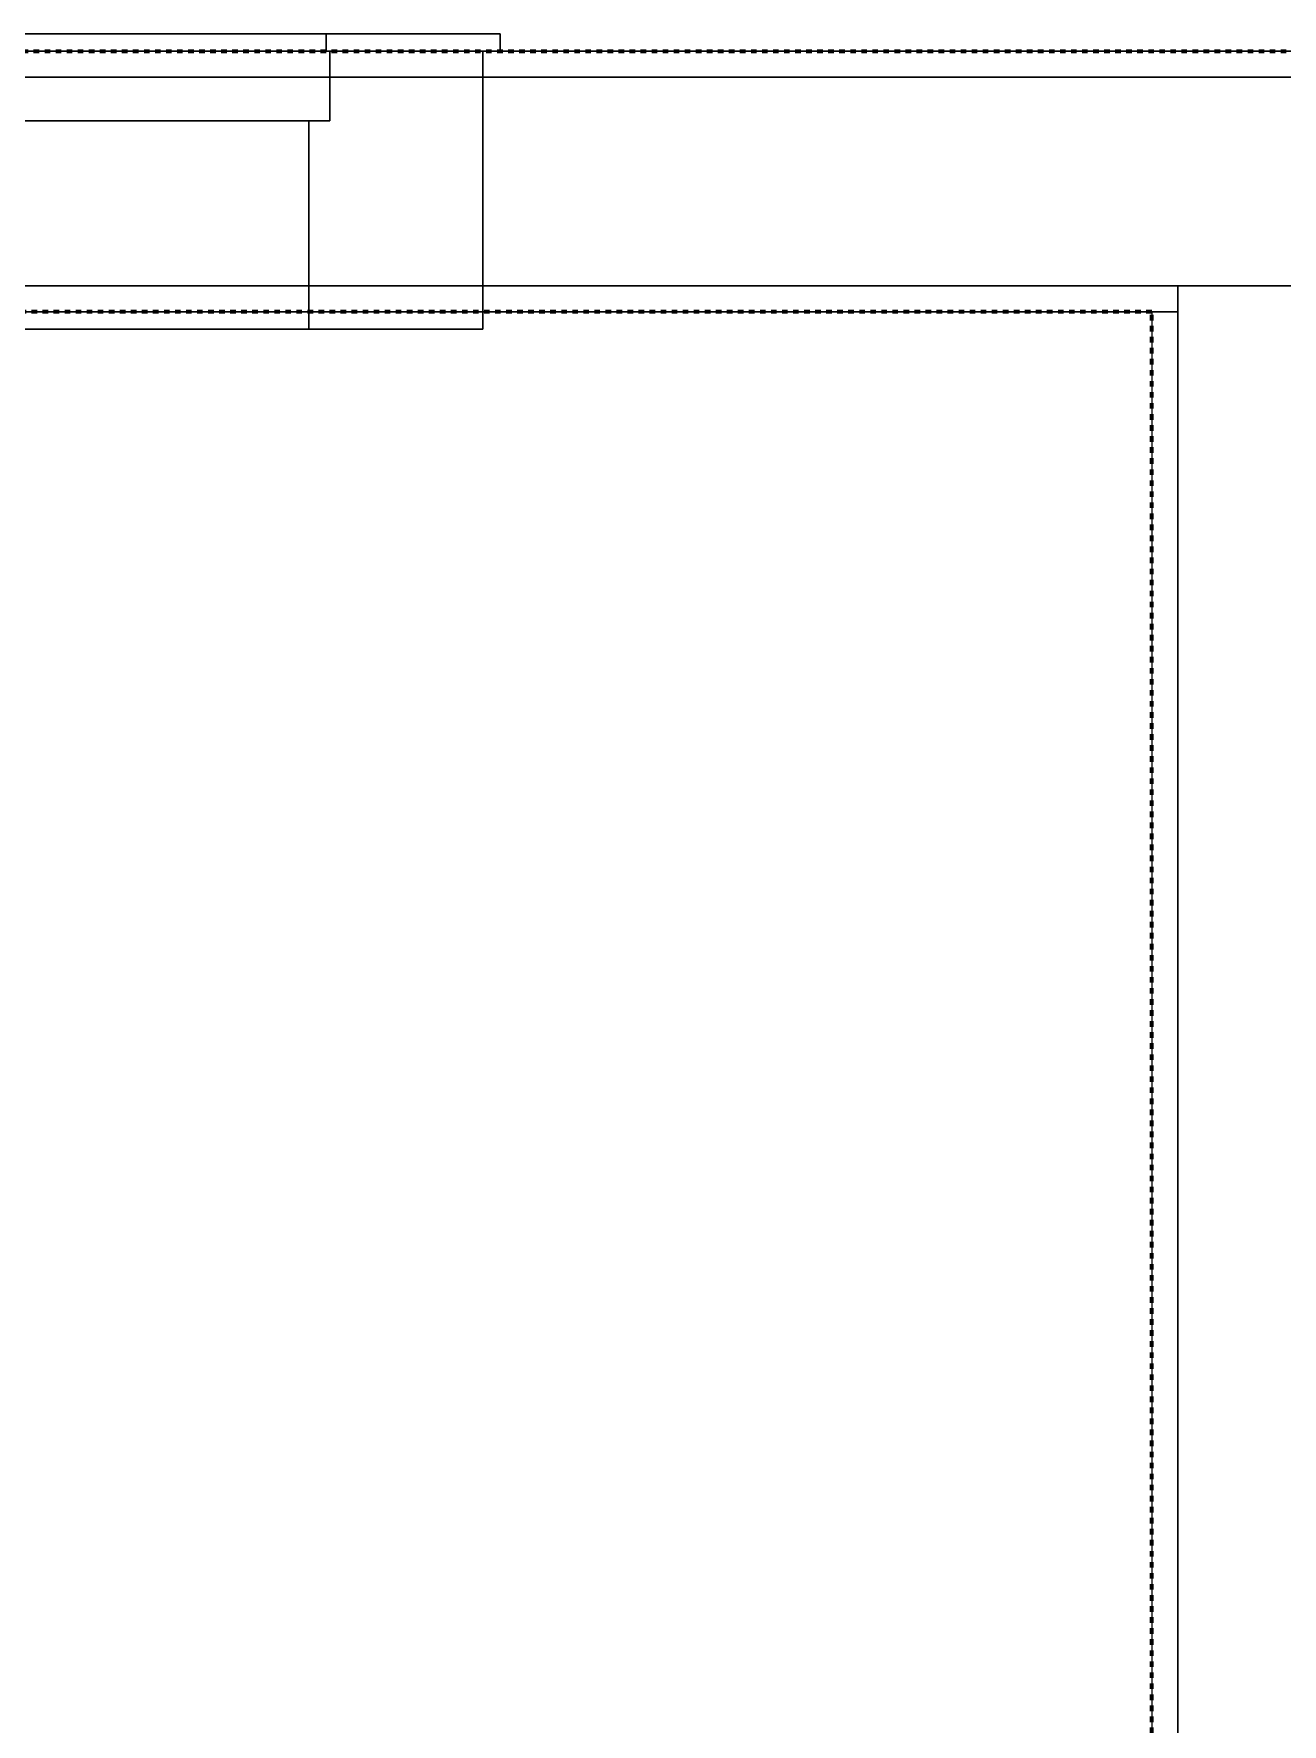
# Model space of a CAD drawing. Header units: millimetres. Extents: x -5300 to 98858, y -5196 to 93886.
# Drawn here: x 37842 to 38560, y 42203 to 43175 of the extents above; entities that cross this region are included whole.
import ezdxf

# ---------------------------------------------------------------- set-up
doc = ezdxf.new("R2010")
doc.units = ezdxf.units.MM
doc.linetypes.add('Штрих', pattern=[6.35, 3.175, -3.175])
doc.linetypes.add('Штрих_2_', pattern=[6.35, 3.175, -3.175])
for name, color, linetype, lineweight, true_color in [('_Разделитель помещений_', 4, 'Штрих', 70, 0x00ffff), ('Двери', 7, 'Continuous', 18, 0x7f7f7f), ('Стены', 7, 'Continuous', 18, 0x7f7f7f), ('Стены разрез', 7, 'Continuous', 50, 0x7f7f7f)]:
    doc.layers.add(name, color=color, linetype=linetype, lineweight=lineweight, true_color=true_color)

# ---------------------------------------------------------------- blocks, each defined once
blk = doc.blocks.new('СТВ_Перегородка_Кирпич 150221 - СТВ_Перегородка_Кирпич 150221-246683-Подвал')
at = {"layer": 'Стены', "color": 254, "true_color": 0xd4d4d4}
for p, q in [((38500, 43030), (38500, 43030)), ((38485, 43015), (38485, 43015)), ((38500, 43015), (38500, 43015))]:
    blk.add_line(p, q, dxfattribs=at)
at = {"layer": 'Стены разрез', "color": 254, "lineweight": 25, "true_color": 0xd4d4d4}
for p, q in [((38620, 43030), (38500, 43030)), ((38500, 43030), (38500, 41190)), ((38500, 43015), (38485, 43015)), ((38485, 43015), (38485, 41175)), ((38500, 41175), (38500, 43015))]:
    blk.add_line(p, q, dxfattribs=at)
blk = doc.blocks.new('СТВ_Перегородка_Кирпич 242319 - СТВ_Перегородка_Кирпич 2-249685-Подвал')
at = {"layer": 'Стены', "color": 254, "true_color": 0xd4d4d4}
blk.add_line((33750, 43150), (58000, 43150), dxfattribs=at)
blk = doc.blocks.new('СТВ_Перегородка_Кирпич 242319 - СТВ_Перегородка_Кирпич-249678-Подвал')
at = {"layer": 'Стены', "color": 254, "true_color": 0xd4d4d4}
for p, q in [((33750, 43165), (57830, 43165)), ((57830, 43165), (33750, 43165)), ((44735, 43165), (35765, 43165)), ((36400, 43165), (38100, 43165)), ((38100, 43165), (36400, 43165)), ((36400, 43165), (38100, 43165)), ((38100, 43165), (36400, 43165)), ((38100, 43165), (38100, 43150)), ((38100, 43165), (38100, 43165)), ((38100, 43165), (38100, 43150)), ((38100, 43150), (38100, 43165)), ((38100, 43150), (38100, 43165)), ((38100, 43165), (38100, 43165)), ((57830, 43150), (33750, 43150)), ((57830, 43150), (33750, 43150)), ((35750, 43150), (44750, 43150)), ((35750, 43150), (44750, 43150)), ((35750, 43150), (38750, 43150)), ((44735, 43150), (35765, 43150)), ((36400, 43150), (38100, 43150)), ((38100, 43150), (36400, 43150)), ((38100, 43150), (36400, 43150)), ((36400, 43150), (38100, 43150)), ((36400, 43150), (38100, 43150)), ((38100, 43150), (36400, 43150)), ((38100, 43150), (36400, 43150)), ((36400, 43150), (38100, 43150)), ((38100, 43150), (38100, 43150)), ((38100, 43150), (38100, 43150)), ((38100, 43150), (38100, 43030)), ((38100, 43150), (38100, 43030)), ((38100, 43030), (38100, 43150)), ((38100, 43150), (38100, 43150)), ((38100, 43030), (38100, 43150)), ((38100, 43150), (38100, 43150)), ((35750, 43030), (38750, 43030)), ((35750, 43030), (44750, 43030)), ((44750, 43030), (35750, 43030)), ((35750, 43030), (38500, 43030)), ((38500, 43030), (35750, 43030)), ((38500, 43030), (35765, 43030)), ((36400, 43030), (38100, 43030)), ((38100, 43030), (36400, 43030)), ((38100, 43030), (36400, 43030)), ((36400, 43030), (38100, 43030)), ((36400, 43030), (38100, 43030)), ((38100, 43030), (36400, 43030)), ((36400, 43030), (38100, 43030)), ((38100, 43030), (36400, 43030)), ((38100, 43030), (38100, 43030)), ((38100, 43030), (38100, 43030)), ((38100, 43030), (38100, 43015)), ((38100, 43030), (38100, 43030)), ((38100, 43030), (38100, 43015)), ((38100, 43015), (38100, 43030)), ((38100, 43015), (38100, 43030)), ((38100, 43030), (38100, 43030)), ((38500, 43030), (38500, 43015)), ((38500, 43030), (38500, 43030)), ((38500, 43015), (38500, 43030)), ((38500, 43015), (38500, 43030)), ((38500, 43030), (38500, 43030)), ((35750, 43015), (38500, 43015)), ((38500, 43015), (35750, 43015)), ((35765, 43015), (38500, 43015)), ((36400, 43015), (38100, 43015)), ((38100, 43015), (36400, 43015)), ((38100, 43015), (36400, 43015)), ((36400, 43015), (38100, 43015)), ((38100, 43015), (38100, 43015)), ((38100, 43015), (38100, 43015)), ((38500, 43015), (38500, 43015)), ((38500, 43015), (38500, 43015))]:
    blk.add_line(p, q, dxfattribs=at)
blk = doc.blocks.new('СТВ_Перегородка_Кирпич 242319 - СТВ_Перегородка_Кирпич 242319-249682-Подвал')
for name in ['СТВ_Перегородка_Кирпич 242319 - СТВ_Перегородка_Кирпич-249678-Подвал', 'СТВ_Перегородка_Кирпич 242319 - СТВ_Перегородка_Кирпич 2-249685-Подвал']:
    blk.add_blockref(name, (0, 0))
blk = doc.blocks.new('Дп-11 - Дп-11-249694-Подвал')
at = {"layer": 'Двери', "color": 254, "true_color": 0xd4d4d4}
for p, q in [((36390, 43175), (38110, 43175)), ((38110, 43175), (36390, 43175)), ((38010, 43175), (36490, 43175)), ((36490, 43175), (38010, 43175)), ((38110, 43175), (38010, 43175)), ((38010, 43175), (38010, 43165)), ((38110, 43175), (38010, 43175)), ((38010, 43175), (38010, 43175)), ((38010, 43175), (38110, 43175)), ((38010, 43175), (38010, 43175)), ((38010, 43175), (38010, 43165)), ((38010, 43165), (38010, 43175)), ((38010, 43175), (38110, 43175)), ((38010, 43165), (38010, 43175)), ((38110, 43175), (38010, 43175)), ((38010, 43175), (38010, 43165)), ((38010, 43175), (38110, 43175)), ((38010, 43165), (38010, 43175)), ((38110, 43165), (38110, 43175)), ((38110, 43175), (38110, 43175)), ((38110, 43175), (38110, 43175)), ((38110, 43175), (38110, 43165)), ((38110, 43165), (38110, 43175)), ((38110, 43175), (38110, 43165)), ((38110, 43165), (38110, 43175)), ((38110, 43175), (38110, 43165)), ((38110, 43165), (36390, 43165)), ((36390, 43165), (38110, 43165)), ((36400, 43165), (38100, 43165)), ((38100, 43165), (36400, 43165)), ((38012, 43165), (36488, 43165)), ((36488, 43165), (38012, 43165)), ((38010, 43165), (36490, 43165)), ((36490, 43165), (38010, 43165)), ((37112, 43165), (38012, 43165)), ((38012, 43165), (37112, 43165)), ((37112, 43165), (38012, 43165)), ((38012, 43165), (37112, 43165)), ((38010, 43165), (38110, 43165)), ((38010, 43165), (38010, 43165)), ((38110, 43165), (38010, 43165)), ((38010, 43165), (38010, 43165)), ((38010, 43165), (38110, 43165)), ((38110, 43165), (38010, 43165)), ((38010, 43165), (38110, 43165)), ((38110, 43165), (38010, 43165)), ((38100, 43165), (38012, 43165)), ((38012, 43165), (38012, 43125)), ((38012, 43165), (38012, 43165)), ((38012, 43165), (38100, 43165)), ((38100, 43165), (38012, 43165)), ((38012, 43125), (38012, 43165)), ((38012, 43165), (38012, 43165)), ((38012, 43165), (38012, 43125)), ((38012, 43125), (38012, 43165)), ((38012, 43165), (38100, 43165)), ((38100, 43165), (38012, 43165)), ((38012, 43165), (38012, 43165)), ((38012, 43125), (38012, 43165)), ((38012, 43165), (38100, 43165)), ((38012, 43165), (38012, 43165)), ((38012, 43165), (38012, 43125)), ((38012, 43125), (38012, 43165)), ((38012, 43165), (38012, 43125)), ((38012, 43165), (38012, 43125)), ((38012, 43165), (38012, 43125)), ((38012, 43125), (38012, 43165)), ((38012, 43165), (38012, 43165)), ((38012, 43165), (38012, 43165)), ((38012, 43125), (38012, 43165)), ((38100, 43015), (38100, 43165)), ((38100, 43165), (38100, 43015)), ((38100, 43015), (38100, 43165)), ((38100, 43165), (38100, 43165)), ((38100, 43165), (38100, 43165)), ((38100, 43165), (38100, 43015)), ((38100, 43165), (38100, 43165)), ((38100, 43015), (38100, 43165)), ((38100, 43165), (38100, 43015)), ((38100, 43015), (38100, 43165)), ((38100, 43165), (38100, 43165)), ((38100, 43165), (38100, 43015)), ((38110, 43165), (38110, 43165)), ((38110, 43165), (38110, 43165)), ((38012, 43125), (36488, 43125)), ((36488, 43125), (38012, 43125)), ((38000, 43125), (36500, 43125)), ((36500, 43125), (38000, 43125)), ((38012, 43125), (37112, 43125)), ((38012, 43125), (37112, 43125)), ((37112, 43125), (38012, 43125)), ((37112, 43125), (38012, 43125)), ((38012, 43125), (38000, 43125)), ((38000, 43125), (38000, 43015)), ((38000, 43125), (38012, 43125)), ((38012, 43125), (38000, 43125)), ((38000, 43125), (38000, 43125)), ((38000, 43125), (38000, 43125)), ((38000, 43125), (38000, 43015)), ((38000, 43015), (38000, 43125)), ((38000, 43015), (38000, 43125)), ((38000, 43125), (38012, 43125)), ((38000, 43015), (38000, 43125)), ((38000, 43125), (38012, 43125)), ((38012, 43125), (38000, 43125)), ((38000, 43125), (38000, 43015)), ((38012, 43125), (38012, 43125)), ((38012, 43125), (38012, 43125)), ((38012, 43125), (38012, 43125)), ((38012, 43125), (38012, 43125)), ((38012, 43125), (38012, 43125)), ((38012, 43125), (38012, 43125)), ((38100, 43015), (36400, 43015)), ((36400, 43015), (38100, 43015)), ((36400, 43015), (38100, 43015)), ((38100, 43015), (36400, 43015)), ((38000, 43015), (36500, 43015)), ((36500, 43015), (38000, 43015)), ((38000, 43015), (36500, 43015)), ((36500, 43015), (38000, 43015)), ((38100, 43015), (38000, 43015)), ((38000, 43015), (38000, 43005)), ((38100, 43015), (38000, 43015)), ((38000, 43015), (38000, 43015)), ((38000, 43015), (38100, 43015)), ((38000, 43005), (38000, 43015)), ((38000, 43015), (38000, 43015)), ((38000, 43015), (38000, 43005)), ((38000, 43005), (38000, 43015)), ((38000, 43015), (38100, 43015)), ((38100, 43015), (38000, 43015)), ((38000, 43015), (38000, 43005)), ((38000, 43005), (38000, 43015)), ((38000, 43015), (38100, 43015)), ((38000, 43015), (38100, 43015)), ((38000, 43015), (38000, 43015)), ((38100, 43015), (38000, 43015)), ((38000, 43015), (38000, 43015)), ((38000, 43015), (38100, 43015)), ((38100, 43015), (38000, 43015)), ((38100, 43015), (38000, 43015)), ((38000, 43015), (38100, 43015)), ((38100, 43005), (38100, 43015)), ((38100, 43005), (38100, 43015)), ((38100, 43015), (38100, 43015)), ((38100, 43015), (38100, 43005)), ((38100, 43015), (38100, 43015)), ((38100, 43015), (38100, 43005)), ((38100, 43005), (38100, 43015)), ((38100, 43015), (38100, 43005)), ((38100, 43015), (38100, 43015)), ((38100, 43015), (38100, 43015)), ((38100, 43015), (38100, 43015)), ((38100, 43015), (38100, 43015)), ((36400, 43005), (38100, 43005)), ((38100, 43005), (36400, 43005)), ((38000, 43005), (36500, 43005)), ((36500, 43005), (38000, 43005)), ((38000, 43005), (38100, 43005)), ((38000, 43005), (38000, 43005)), ((38100, 43005), (38000, 43005)), ((38000, 43005), (38000, 43005)), ((38000, 43005), (38100, 43005)), ((38100, 43005), (38000, 43005)), ((38000, 43005), (38100, 43005)), ((38100, 43005), (38000, 43005)), ((38100, 43005), (38100, 43005)), ((38100, 43005), (38100, 43005))]:
    blk.add_line(p, q, dxfattribs=at)
blk = doc.blocks.new('Дп-11 - Дп-11-249698-Подвал')
blk.add_blockref('Дп-11 - Дп-11-249694-Подвал', (0, 0))

msp = doc.modelspace()

# ---------------------------------------------------------------- linework, layer by layer
at = {"layer": '_Разделитель помещений_', "color": 131, "linetype": 'Штрих_2_', "true_color": 0xaaffff}
for p, q in [((15750, 43165), (57830, 43165)), ((38485, 43015), (35765, 43015)), ((38485, 41175), (38485, 43015))]:
    msp.add_line(p, q, dxfattribs=at)

# ---------------------------------------------------------------- block references
at = {"layer": 'Двери', "color": 254, "true_color": 0xd4d4d4}
msp.add_blockref('Дп-11 - Дп-11-249698-Подвал', (0, 0), dxfattribs=at)
at = {"layer": 'Стены', "color": 254, "true_color": 0xd4d4d4}
for name in ['СТВ_Перегородка_Кирпич 242319 - СТВ_Перегородка_Кирпич 242319-249682-Подвал', 'СТВ_Перегородка_Кирпич 150221 - СТВ_Перегородка_Кирпич 150221-246683-Подвал']:
    msp.add_blockref(name, (0, 0), dxfattribs=at)

doc.saveas('drawing.dxf')
